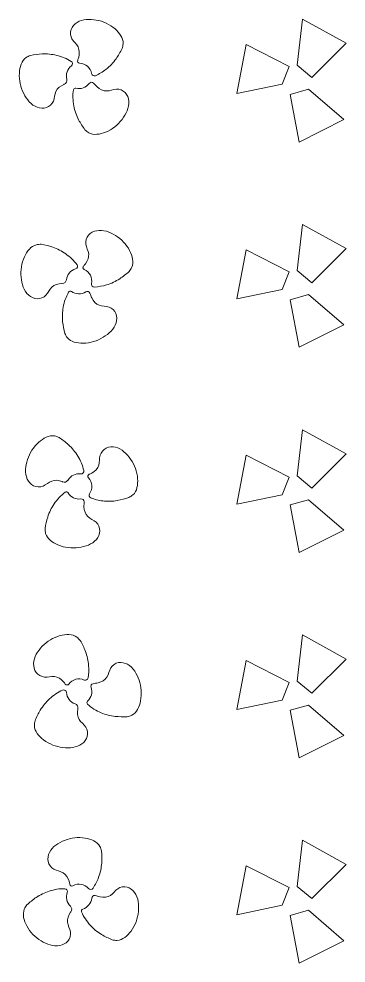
# Model space of a CAD drawing. Header units: metres. Extents: x -2538 to 7610, y -1082 to -498.
# Drawn here: x 3277.5 to 3441, y -1032 to -560.8 of the extents above; entities that cross this region are included whole.
import ezdxf

# ---------------------------------------------------------------- set-up
doc = ezdxf.new("R2010")
doc.units = ezdxf.units.M
doc.linetypes.add('AUSGEZOGEN', pattern=[0])
doc.layers.add('Allgemein01', color=7, linetype='AUSGEZOGEN', lineweight=13)
doc.layers.add('Standard', color=7, linetype='AUSGEZOGEN', lineweight=25)

# ---------------------------------------------------------------- blocks, each defined once
blk = doc.blocks.new('COMPLEXOBJECT_97')
at = {"layer": 'Standard', "color": 7, "linetype": 'AUSGEZOGEN', "lineweight": 13}
for centre, major_axis, start_param, end_param in [((3307.55, -896.56), (-2.73, 5.76), 3.431753, 4.605899), ((3314.88, -894), (-0.62, 1.31), 6.063983, 7.747492), ((3312.48, -902.06), (-0.44, 0.927), 0.29016, 1.960733)]:
    blk.add_ellipse(centre, major_axis=major_axis, ratio=0.99288, start_param=start_param, end_param=end_param, dxfattribs=at)
for points, start_tangent, end_tangent in [([(3314.56, -892.58), (3317.12, -892.14), (3321.47, -889.32), (3323.41, -884.71), (3327.29, -882.05), (3331.8, -882.92), (3337.51, -890.78), (3338.26, -901.17), (3333.85, -908.33), (3331.51, -909.09)], (0.000976, 0.00022), (-0.000971, -0.000239)), ([(3331.51, -909.09), (3325.61, -908.91), (3318.57, -907.06), (3311.8, -902.82)], (-0.001, -0.000008), (-0.000738, 0.000675))]:
    blk.add_spline(points, degree=3, dxfattribs=dict(at, start_tangent=start_tangent, end_tangent=end_tangent))
blk = doc.blocks.new('COMPLEXOBJECT_98')
at = {"layer": 'Standard', "color": 7, "linetype": 'AUSGEZOGEN', "lineweight": 13}
for centre, major_axis, start_param, end_param in [((3299.89, -897.05), (-0.58, 1.22), 4.336194, 6.247926), ((3307.55, -896.56), (-2.73, 5.76), 1.194602, 2.376013), ((3304.9, -904.58), (-0.9, 1.9), 4.03076, 5.517605)]:
    blk.add_ellipse(centre, major_axis=major_axis, ratio=0.99288, start_param=start_param, end_param=end_param, dxfattribs=at)
for points, start_tangent, end_tangent in [([(3285.55, -911.05), (3288.2, -905.77), (3292.83, -900.18), (3299.35, -895.81)], (0.000413, 0.000911), (0.000918, 0.000396)), ([(3306.93, -905.08), (3306.88, -905.31), (3307.58, -910.48), (3310.91, -914.24), (3311.67, -918.91), (3308.98, -922.63), (3299.49, -924.42), (3289.83, -920.6), (3285.24, -913.51), (3285.55, -911.05)], (-0.000233, -0.000973), (0.000194, 0.000981))]:
    blk.add_spline(points, degree=3, dxfattribs=dict(at, start_tangent=start_tangent, end_tangent=end_tangent))
blk = doc.blocks.new('COMPLEXOBJECT_99')
at = {"layer": 'Standard', "color": 7, "linetype": 'AUSGEZOGEN', "lineweight": 13}
for centre, major_axis, start_param, end_param in [((3307.55, -896.56), (-2.73, 5.76), 5.424284, 6.778593), ((3310.66, -889.44), (-0.61, 1.29), 2.282692, 4.103172), ((3301.54, -892.13), (-0.474, 0.999), 1.74922, 3.637)]:
    blk.add_ellipse(centre, major_axis=major_axis, ratio=0.99288, start_param=start_param, end_param=end_param, dxfattribs=at)
for points, start_tangent, end_tangent in [([(3300.65, -892.76), (3299.76, -891.58), (3295.26, -888.95), (3290.28, -889.28), (3286.14, -887), (3284.84, -882.58), (3289.19, -873.93), (3298.07, -868.6), (3306.44, -869.33), (3308.18, -871.09)], (-0.000579, 0.000815), (0.000653, -0.000757)), ([(3308.18, -871.09), (3310.74, -876.44), (3312.33, -883.57), (3312.06, -889.68)], (0.000464, -0.000886), (-0.000162, -0.000987))]:
    blk.add_spline(points, degree=3, dxfattribs=dict(at, start_tangent=start_tangent, end_tangent=end_tangent))
blk = doc.blocks.new('COMPLEXOBJECT_100')
at = {"layer": 'Standard', "color": 7, "linetype": 'AUSGEZOGEN', "lineweight": 13}
for centre, major_axis, start_param, end_param in [((3315.28, -999.74), (-0.02, 1.45), 6.063983, 7.747492), ((3307.55, -998.99), (-0.07, 6.37), 3.431753, 4.605899), ((3309.73, -1006.05), (-0.01, 1.03), 0.29016, 1.960733)]:
    blk.add_ellipse(centre, major_axis=major_axis, ratio=0.99288, start_param=start_param, end_param=end_param, dxfattribs=at)
for points, start_tangent, end_tangent in [([(3315.58, -998.31), (3318.09, -998.98), (3323.23, -998.24), (3326.92, -994.87), (3331.56, -994.08), (3335.28, -996.76), (3337.18, -1006.29), (3333.5, -1016.04), (3326.5, -1020.69), (3324.06, -1020.4)], (0.000978, -0.000209), (-0.000982, 0.000189)), ([(3324.06, -1020.4), (3318.78, -1017.77), (3313.16, -1013.14), (3308.79, -1006.45)], (-0.000912, 0.000411), (-0.000388, 0.000922))]:
    blk.add_spline(points, degree=3, dxfattribs=dict(at, start_tangent=start_tangent, end_tangent=end_tangent))
blk = doc.blocks.new('COMPLEXOBJECT_101')
at = {"layer": 'Standard', "color": 7, "linetype": 'AUSGEZOGEN', "lineweight": 13}
for centre, major_axis, start_param, end_param in [((3300.39, -996.23), (-0.01, 1.35), 4.336194, 6.247926), ((3307.55, -998.99), (-0.07, 6.37), 1.194602, 2.376013), ((3301.78, -1005.16), (-0.02, 2.1), 4.03076, 5.517605)]:
    blk.add_ellipse(centre, major_axis=major_axis, ratio=0.99288, start_param=start_param, end_param=end_param, dxfattribs=at)
for points, start_tangent, end_tangent in [([(3281.5, -1002.94), (3286.12, -999.25), (3292.67, -996.11), (3300.42, -994.87)], (0.000756, 0.000654), (0.001, -0.000025)), ([(3303.42, -1006.47), (3303.28, -1006.65), (3301.75, -1011.65), (3303.2, -1016.45), (3301.93, -1021.01), (3297.93, -1023.26), (3288.57, -1020.91), (3281.39, -1013.4), (3280.2, -1005.04), (3281.5, -1002.94)], (-0.000619, -0.000786), (0.000587, 0.00081))]:
    blk.add_spline(points, degree=3, dxfattribs=dict(at, start_tangent=start_tangent, end_tangent=end_tangent))
blk = doc.blocks.new('COMPLEXOBJECT_102')
at = {"layer": 'Standard', "color": 7, "linetype": 'AUSGEZOGEN', "lineweight": 13}
for centre, major_axis, start_param, end_param in [((3303.95, -992.45), (-0.01, 1.11), 1.74922, 3.637), ((3307.55, -998.99), (-0.07, 6.37), 5.424284, 6.778593), ((3313.35, -993.83), (-0.02, 1.43), 2.282692, 4.103172)]:
    blk.add_ellipse(centre, major_axis=major_axis, ratio=0.99288, start_param=start_param, end_param=end_param, dxfattribs=at)
for points, start_tangent, end_tangent in [([(3302.87, -992.65), (3302.56, -991.2), (3299.57, -986.93), (3294.91, -985.15), (3292.11, -981.35), (3292.78, -976.79), (3300.35, -970.76), (3310.65, -969.63), (3317.94, -973.8), (3318.79, -976.12)], (-0.000184, 0.000983), (0.000276, -0.000961)), ([(3318.79, -976.12), (3318.86, -982.06), (3317.33, -989.2), (3314.52, -994.63)], (0.000051, -0.000999), (-0.000561, -0.000828))]:
    blk.add_spline(points, degree=3, dxfattribs=dict(at, start_tangent=start_tangent, end_tangent=end_tangent))
blk = doc.blocks.new('COMPLEXOBJECT_103')
at = {"layer": 'Standard', "color": 7, "linetype": 'AUSGEZOGEN', "lineweight": 13}
for centre, major_axis, start_param, end_param in [((3301.19, -797.89), (0.995, 0.25), 0.29016, 1.960733), ((3307.55, -794.13), (6.18, 1.55), 3.431753, 4.605899), ((3308.62, -801.82), (1.41, 0.35), 6.063983, 7.747492)]:
    blk.add_ellipse(centre, major_axis=major_axis, ratio=0.99288, start_param=start_param, end_param=end_param, dxfattribs=at)
for points, start_tangent, end_tangent in [([(3290.58, -815.17), (3291.9, -809.43), (3295.09, -802.88), (3300.58, -797.07)], (0.000187, 0.000982), (0.000806, 0.000592)), ([(3310.08, -801.78), (3310.01, -804.38), (3311.93, -809.2), (3316.07, -812), (3317.92, -816.33), (3316.18, -820.58), (3307.35, -824.64), (3297.02, -823.34), (3290.86, -817.62), (3290.58, -815.17)], (0.000025, -0.001), (-0.000045, 0.000999))]:
    blk.add_spline(points, degree=3, dxfattribs=dict(at, start_tangent=start_tangent, end_tangent=end_tangent))
blk = doc.blocks.new('COMPLEXOBJECT_104')
at = {"layer": 'Standard', "color": 7, "linetype": 'AUSGEZOGEN', "lineweight": 13}
for centre, major_axis, start_param, end_param in [((3308.56, -786.52), (1.31, 0.33), 4.336194, 6.247926), ((3300.2, -789.96), (2.04, 0.51), 4.03076, 5.517605), ((3307.55, -794.13), (6.18, 1.55), 1.194602, 2.376013)]:
    blk.add_ellipse(centre, major_axis=major_axis, ratio=0.99288, start_param=start_param, end_param=end_param, dxfattribs=at)
for points, start_tangent, end_tangent in [([(3299.31, -791.86), (3299.1, -791.76), (3293.88, -791.44), (3289.55, -793.97), (3284.82, -793.8), (3281.7, -790.44), (3281.8, -780.78), (3287.43, -772.05), (3295.29, -768.94), (3297.63, -769.72)], (-0.000908, 0.000419), (0.000924, -0.000382)), ([(3297.63, -769.72), (3302.29, -773.35), (3306.88, -778.99), (3309.89, -786.24)], (0.000813, -0.000583), (0.000209, -0.000978))]:
    blk.add_spline(points, degree=3, dxfattribs=dict(at, start_tangent=start_tangent, end_tangent=end_tangent))
blk = doc.blocks.new('COMPLEXOBJECT_105')
at = {"layer": 'Standard', "color": 7, "linetype": 'AUSGEZOGEN', "lineweight": 13}
for centre, major_axis, start_param, end_param in [((3313.07, -789.1), (1.07, 0.27), 1.74922, 3.637), ((3307.55, -794.13), (6.18, 1.55), 5.424284, 6.778593), ((3313.92, -798.57), (1.38, 0.35), 2.282692, 4.103172)]:
    blk.add_ellipse(centre, major_axis=major_axis, ratio=0.99288, start_param=start_param, end_param=end_param, dxfattribs=at)
for points, start_tangent, end_tangent in [([(3312.62, -788.1), (3313.95, -787.46), (3317.41, -783.56), (3318.06, -778.61), (3321.1, -775), (3325.69, -774.59), (3333.32, -780.55), (3336.82, -790.3), (3334.47, -798.36), (3332.4, -799.73)], (0.000913, 0.000408), (-0.00087, -0.000493)), ([(3332.4, -799.73), (3326.65, -801.19), (3319.35, -801.36), (3313.41, -799.9)], (-0.000959, -0.000282), (-0.000936, 0.000352))]:
    blk.add_spline(points, degree=3, dxfattribs=dict(at, start_tangent=start_tangent, end_tangent=end_tangent))
blk = doc.blocks.new('COMPLEXOBJECT_106')
at = {"layer": 'Standard', "color": 7, "linetype": 'AUSGEZOGEN', "lineweight": 13}
for centre, major_axis, start_param, end_param in [((3303.23, -697.69), (0.811, 0.627), 0.29016, 1.960733), ((3307.55, -691.7), (5.04, 3.9), 3.431753, 4.605899), ((3311.61, -698.32), (1.15, 0.89), 6.063983, 7.747492)]:
    blk.add_ellipse(centre, major_axis=major_axis, ratio=0.99288, start_param=start_param, end_param=end_param, dxfattribs=at)
for points, start_tangent, end_tangent in [([(3300.43, -717.78), (3299.34, -711.98), (3299.64, -704.71), (3302.34, -697.19)], (-0.000222, 0.000975), (0.000501, 0.000865)), ([(3312.93, -697.7), (3313.91, -700.1), (3317.6, -703.75), (3322.51, -704.66), (3325.94, -707.89), (3326.06, -712.47), (3319.59, -719.74), (3309.6, -722.68), (3301.67, -719.91), (3300.43, -717.78)], (0.000423, -0.000906), (-0.000441, 0.000897))]:
    blk.add_spline(points, degree=3, dxfattribs=dict(at, start_tangent=start_tangent, end_tangent=end_tangent))
blk = doc.blocks.new('COMPLEXOBJECT_107')
at = {"layer": 'Standard', "color": 7, "linetype": 'AUSGEZOGEN', "lineweight": 13}
for centre, major_axis, start_param, end_param in [((3307.55, -691.7), (5.04, 3.9), 1.194602, 2.376013), ((3305.43, -684.32), (1.07, 0.83), 4.336194, 6.247926), ((3299.15, -690.82), (1.67, 1.29), 4.03076, 5.517605)]:
    blk.add_ellipse(centre, major_axis=major_axis, ratio=0.99288, start_param=start_param, end_param=end_param, dxfattribs=at)
for points, start_tangent, end_tangent in [([(3299.09, -692.92), (3298.86, -692.92), (3293.95, -694.71), (3291, -698.76), (3286.59, -700.5), (3282.39, -698.67), (3278.61, -689.78), (3280.27, -679.52), (3286.22, -673.53), (3288.69, -673.31)], (-0.001, 0.00002), (0.001, 0.000021)), ([(3288.69, -673.31), (3294.41, -674.77), (3300.87, -678.1), (3306.53, -683.53)], (0.000978, -0.000209), (0.000583, -0.000812))]:
    blk.add_spline(points, degree=3, dxfattribs=dict(at, start_tangent=start_tangent, end_tangent=end_tangent))
blk = doc.blocks.new('COMPLEXOBJECT_108')
at = {"layer": 'Standard', "color": 7, "linetype": 'AUSGEZOGEN', "lineweight": 13}
for centre, major_axis, start_param, end_param in [((3310.59, -684.88), (0.875, 0.677), 1.74922, 3.637), ((3307.55, -691.7), (5.04, 3.9), 5.424284, 6.778593), ((3315.16, -693.22), (1.13, 0.87), 2.282692, 4.103172)]:
    blk.add_ellipse(centre, major_axis=major_axis, ratio=0.99288, start_param=start_param, end_param=end_param, dxfattribs=at)
for points, start_tangent, end_tangent in [([(3309.78, -684.15), (3310.75, -683.02), (3312.35, -678.06), (3310.97, -673.27), (3312.3, -668.74), (3316.35, -666.53), (3325.73, -668.93), (3332.83, -676.46), (3333.91, -684.79), (3332.57, -686.88)], (0.000673, 0.00074), (-0.0006, -0.0008)), ([(3332.57, -686.88), (3327.88, -690.51), (3321.25, -693.59), (3315.23, -694.64)], (-0.000766, -0.000643), (-0.000999, -0.000052))]:
    blk.add_spline(points, degree=3, dxfattribs=dict(at, start_tangent=start_tangent, end_tangent=end_tangent))
blk = doc.blocks.new('COMPLEXOBJECT_109')
at = {"layer": 'Standard', "color": 7, "linetype": 'AUSGEZOGEN', "lineweight": 13}
for centre, major_axis, start_param, end_param in [((3307.55, -589.27), (3.27, 5.47), 3.431753, 4.605899), ((3313.75, -593.94), (0.75, 1.25), 6.063983, 7.747492), ((3305.72, -596.43), (0.526, 0.881), 0.29016, 1.960733)]:
    blk.add_ellipse(centre, major_axis=major_axis, ratio=0.99288, start_param=start_param, end_param=end_param, dxfattribs=at)
for points, start_tangent, end_tangent in [([(3314.75, -592.89), (3316.54, -594.77), (3321.31, -596.82), (3326.22, -595.87), (3330.59, -597.62), (3332.37, -601.85), (3329, -610.97), (3320.78, -617.36), (3312.38, -617.67), (3310.45, -616.15)], (0.000725, -0.000689), (-0.000739, 0.000674)), ([(3310.45, -616.15), (3307.32, -611.15), (3304.94, -604.27), (3304.71, -596.28)], (-0.000563, 0.000827), (0.000151, 0.000989))]:
    blk.add_spline(points, degree=3, dxfattribs=dict(at, start_tangent=start_tangent, end_tangent=end_tangent))
blk = doc.blocks.new('COMPLEXOBJECT_110')
at = {"layer": 'Standard', "color": 7, "linetype": 'AUSGEZOGEN', "lineweight": 13}
for centre, major_axis, start_param, end_param in [((3307.55, -589.27), (3.27, 5.47), 1.194602, 2.376013), ((3302.88, -583.17), (0.69, 1.16), 4.336194, 6.247926), ((3299.41, -591.52), (1.08, 1.81), 4.03076, 5.517605)]:
    blk.add_ellipse(centre, major_axis=major_axis, ratio=0.99288, start_param=start_param, end_param=end_param, dxfattribs=at)
for points, start_tangent, end_tangent in [([(3300.12, -593.49), (3299.9, -593.58), (3295.99, -597.04), (3294.72, -601.89), (3291.26, -605.12), (3286.67, -604.95), (3279.91, -598.06), (3277.71, -587.9), (3281.06, -580.15), (3283.27, -579.04)], (-0.000938, -0.000347), (0.000923, 0.000384)), ([(3283.27, -579.04), (3289.13, -578.31), (3296.36, -579.05), (3303.62, -582.04)], (0.000987, 0.000163), (0.00084, -0.000543))]:
    blk.add_spline(points, degree=3, dxfattribs=dict(at, start_tangent=start_tangent, end_tangent=end_tangent))
blk = doc.blocks.new('COMPLEXOBJECT_111')
at = {"layer": 'Standard', "color": 7, "linetype": 'AUSGEZOGEN', "lineweight": 13}
for centre, major_axis, start_param, end_param in [((3307.89, -581.81), (0.567, 0.95), 1.74922, 3.637), ((3307.55, -589.27), (3.27, 5.47), 5.424284, 6.778593), ((3315.19, -587.9), (0.73, 1.22), 2.282692, 4.103172)]:
    blk.add_ellipse(centre, major_axis=major_axis, ratio=0.99288, start_param=start_param, end_param=end_param, dxfattribs=at)
for points, start_tangent, end_tangent in [([(3306.87, -581.42), (3307.36, -580.02), (3307.04, -574.82), (3304, -570.87), (3303.59, -566.16), (3306.54, -562.62), (3316.15, -561.43), (3325.52, -565.85), (3329.56, -573.21), (3329.07, -575.64)], (0.000356, 0.000935), (-0.000266, -0.000964)), ([(3329.07, -575.64), (3326.04, -580.74), (3321, -586.02), (3315.77, -589.2)], (-0.000478, -0.000878), (-0.00091, -0.000414))]:
    blk.add_spline(points, degree=3, dxfattribs=dict(at, start_tangent=start_tangent, end_tangent=end_tangent))

msp = doc.modelspace()

# ---------------------------------------------------------------- linework, layer by layer
at = {"layer": 'Allgemein01', "color": 7, "linetype": 'AUSGEZOGEN', "lineweight": 13}
for points in [[(3416.58, -584.01), (3423.88, -590.1), (3440.98, -573.01), (3419.19, -560.97), (3416.58, -584.01)], [(3409.05, -593.45), (3412.56, -584.62), (3391, -573.7), (3386.34, -598.14), (3409.05, -593.45)], [(3422.2, -595.95), (3413.05, -598.54), (3417.52, -622.3), (3439.75, -611.11), (3422.2, -595.95)], [(3416.58, -686.44), (3423.88, -692.53), (3440.98, -675.44), (3419.19, -663.4), (3416.58, -686.44)], [(3409.05, -695.88), (3412.56, -687.05), (3391, -676.13), (3386.34, -700.57), (3409.05, -695.88)], [(3422.2, -698.38), (3413.05, -700.97), (3417.52, -724.73), (3439.75, -713.54), (3422.2, -698.38)], [(3416.58, -788.87), (3423.88, -794.96), (3440.98, -777.87), (3419.19, -765.83), (3416.58, -788.87)], [(3409.05, -798.31), (3412.56, -789.48), (3391, -778.56), (3386.34, -803), (3409.05, -798.31)], [(3422.2, -800.81), (3413.05, -803.4), (3417.52, -827.16), (3439.75, -815.97), (3422.2, -800.81)], [(3416.58, -891.3), (3423.88, -897.39), (3440.98, -880.3), (3419.19, -868.26), (3416.58, -891.3)], [(3409.05, -900.74), (3412.56, -891.91), (3391, -880.99), (3386.34, -905.43), (3409.05, -900.74)], [(3422.2, -903.24), (3413.05, -905.83), (3417.52, -929.59), (3439.75, -918.4), (3422.2, -903.24)], [(3416.58, -993.73), (3423.88, -999.82), (3440.98, -982.73), (3419.19, -970.69), (3416.58, -993.73)], [(3409.05, -1003.17), (3412.56, -994.34), (3391, -983.42), (3386.34, -1007.86), (3409.05, -1003.17)], [(3422.2, -1005.67), (3413.05, -1008.26), (3417.52, -1032.02), (3439.75, -1020.83), (3422.2, -1005.67)]]:
    msp.add_lwpolyline(points, close=True, dxfattribs=at)

# ---------------------------------------------------------------- block references
at = {"layer": 'Standard', "color": 7, "linetype": 'AUSGEZOGEN', "lineweight": 13}
for name in ['COMPLEXOBJECT_111', 'COMPLEXOBJECT_110', 'COMPLEXOBJECT_109', 'COMPLEXOBJECT_108', 'COMPLEXOBJECT_107', 'COMPLEXOBJECT_106', 'COMPLEXOBJECT_104', 'COMPLEXOBJECT_105', 'COMPLEXOBJECT_103', 'COMPLEXOBJECT_99', 'COMPLEXOBJECT_97', 'COMPLEXOBJECT_98', 'COMPLEXOBJECT_102', 'COMPLEXOBJECT_100', 'COMPLEXOBJECT_101']:
    msp.add_blockref(name, (0, 0), dxfattribs=at)

doc.saveas('drawing.dxf')
